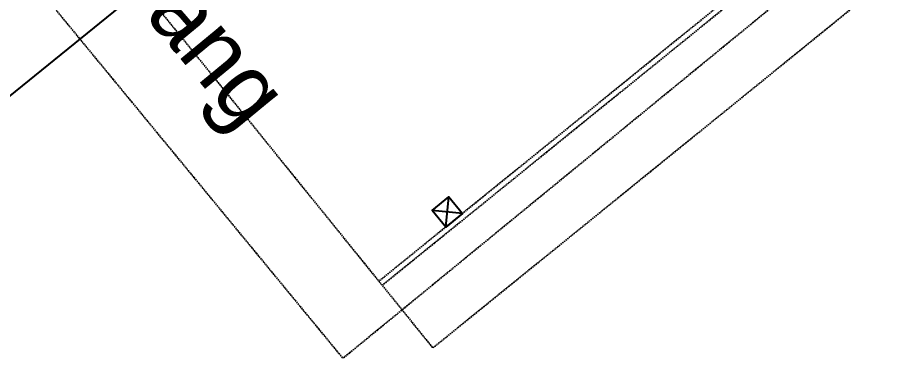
# Model space of a CAD drawing. Header units: inches. Extents: x -625442 to 34963, y -27993 to 66986.
# Drawn here: x -336587.7 to -336346.5, y 27782 to 27877.4 of the extents above; entities that cross this region are included whole.
import ezdxf

# ---------------------------------------------------------------- set-up
doc = ezdxf.new("R2010")
doc.units = ezdxf.units.IN
doc.header["$LTSCALE"] = 0.5
doc.header["$MEASUREMENT"] = 0
doc.linetypes.add('HIDDEN2', pattern=[0.1875, 0.125, -0.0625])
for name, color, linetype in [('BUILDING OH', 80, 'HIDDEN2'), ('P-ABOVE', 201, 'HIDDEN2'), ('P-BELOW-MED', 145, 'Continuous'), ('P-WALL', 90, 'Continuous'), ('TEXT', 7, 'Continuous')]:
    doc.layers.add(name, color=color, linetype=linetype)
doc.styles.add('TXT', font='IC-Romans.shx')

msp = doc.modelspace()

# ---------------------------------------------------------------- linework, layer by layer
at = {"layer": 'BUILDING OH'}
msp.add_lwpolyline([(-336216.09883, 28158.24816), (-336143.63736, 28070.99528), (-336496.61077, 27782.15404), (-336718.93436, 28051.88398), (-336364.29431, 28340.40495)], dxfattribs=at)
at = {"layer": 'DEFPOINTS'}
msp.add_line((-339065.43942, 25850.62558), (-335407.79377, 28812.62354), dxfattribs=at)
at = {"layer": 'P-ABOVE'}
for p, q in [((-336128.29776, 28093.82926), (-336486.5575, 27803.70695)), ((-336127.35376, 28092.66356), (-336485.6135, 27802.54124))]:
    msp.add_line(p, q, dxfattribs=at)
msp.add_lwpolyline([(-336198.78301, 28180.86851), (-336113.19378, 28075.178), (-336471.45352, 27785.05568), (-336720.66922, 28092.80158), (-336445.56304, 28315.58531), (-336431.40306, 28298.09975)], dxfattribs=at)
at = {"layer": 'P-BELOW-MED'}
for p, q in [((-336467.90623, 27818.81093), (-336467.01941, 27827.24974)), ((-336463.24342, 27822.58693), (-336471.68223, 27823.47375))]:
    msp.add_line(p, q, dxfattribs=at)
at = {"layer": 'P-WALL'}
msp.add_lwpolyline([(-336463.24342, 27822.58693), (-336467.90623, 27818.81093), (-336471.68223, 27823.47375), (-336467.01941, 27827.24974)], close=True, dxfattribs=at)

# ---------------------------------------------------------------- texts
at = {"layer": 'TEXT', "insert": (-336577.40408, 27938.84624), "char_height": 19.2, "attachment_point": 2, "rotation": 309.496887, "style": 'TXT'}
msp.add_mtext('Building Overhang', dxfattribs=at)

doc.saveas('drawing.dxf')
